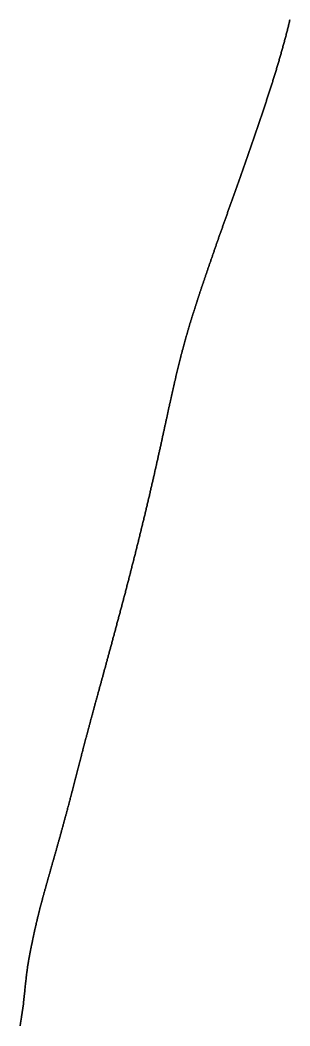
# Model space of a CAD drawing. Header units: inches. Extents: x 130170 to 284068, y 377793 to 804530.
# Drawn here: x 259716.6 to 259751.1, y 739693 to 739821.6 of the extents above; entities that cross this region are included whole.
import ezdxf

# ---------------------------------------------------------------- set-up
doc = ezdxf.new("R2010")
doc.units = ezdxf.units.IN
doc.header["$MEASUREMENT"] = 0
doc.layers.add('muni_il', color=7, linetype='Continuous')

msp = doc.modelspace()

# ---------------------------------------------------------------- linework, layer by layer
at = {"layer": 'muni_il'}
for points in [[(259716.6, 739693), (259716.61, 739693.07), (259716.63, 739693.14), (259716.64, 739693.22), (259716.65, 739693.29), (259716.66, 739693.37), (259716.67, 739693.44), (259716.68, 739693.52), (259716.7, 739693.6), (259716.71, 739693.69), (259716.72, 739693.77), (259716.74, 739693.86), (259716.75, 739693.96), (259716.77, 739694.05), (259716.78, 739694.15), (259717.02, 739695.82), (259717.05, 739696.11), (259717.07, 739696.25), (259717.08, 739696.39), (259717.1, 739696.52), (259717.11, 739696.65), (259717.13, 739696.77), (259717.14, 739696.89), (259717.15, 739697.01), (259717.16, 739697.12), (259717.17, 739697.23), (259717.19, 739697.34), (259717.2, 739697.44), (259717.21, 739697.54), (259717.22, 739697.64), (259717.23, 739697.73), (259717.24, 739697.82), (259717.25, 739697.91), (259717.26, 739698), (259717.27, 739698.08), (259717.27, 739698.16), (259717.28, 739698.24), (259717.29, 739698.32), (259717.3, 739698.4), (259717.31, 739698.47), (259717.31, 739698.54), (259717.32, 739698.61), (259717.33, 739698.68), (259717.34, 739698.74), (259717.34, 739698.81), (259717.35, 739698.87), (259717.36, 739698.93), (259717.36, 739698.99), (259717.37, 739699.05), (259717.38, 739699.11), (259717.38, 739699.17), (259717.39, 739699.22), (259717.4, 739699.28), (259717.4, 739699.33), (259717.41, 739699.38), (259717.41, 739699.44), (259717.42, 739699.49), (259717.43, 739699.54), (259717.43, 739699.59), (259717.44, 739699.63), (259717.44, 739699.68), (259717.45, 739699.73), (259717.46, 739699.78), (259717.46, 739699.82), (259717.47, 739699.87), (259717.47, 739699.92), (259717.48, 739699.96), (259717.49, 739700.01), (259717.49, 739700.05), (259717.5, 739700.1), (259717.5, 739700.14), (259717.51, 739700.19), (259717.52, 739700.23), (259717.52, 739700.27), (259717.53, 739700.32), (259717.53, 739700.36), (259717.54, 739700.41), (259717.55, 739700.45), (259717.55, 739700.5), (259717.56, 739700.54), (259717.57, 739700.58), (259717.57, 739700.63), (259717.58, 739700.67), (259717.59, 739700.72), (259717.6, 739700.76), (259717.6, 739700.81), (259717.61, 739700.86), (259717.62, 739700.9), (259717.63, 739700.95), (259717.63, 739700.99), (259717.64, 739701.04), (259717.65, 739701.09), (259717.66, 739701.14), (259717.67, 739701.18), (259717.67, 739701.23), (259717.68, 739701.28), (259717.69, 739701.33), (259717.7, 739701.38), (259717.71, 739701.43), (259717.72, 739701.48), (259717.73, 739701.53), (259717.74, 739701.58), (259717.74, 739701.63), (259717.75, 739701.68), (259717.76, 739701.73), (259717.77, 739701.79), (259717.78, 739701.84), (259717.79, 739701.89), (259717.8, 739701.95), (259717.81, 739702), (259717.82, 739702.05), (259717.83, 739702.11), (259717.84, 739702.16), (259717.85, 739702.22), (259717.86, 739702.28), (259717.88, 739702.33), (259717.89, 739702.39), (259717.9, 739702.45), (259717.91, 739702.5), (259717.92, 739702.56), (259717.93, 739702.62), (259717.94, 739702.68), (259717.95, 739702.74), (259717.97, 739702.8), (259717.98, 739702.86), (259717.99, 739702.92), (259718, 739702.98), (259718.01, 739703.04), (259718.03, 739703.1), (259718.04, 739703.16), (259718.05, 739703.22), (259718.06, 739703.28), (259718.08, 739703.35), (259718.09, 739703.41), (259718.1, 739703.47), (259718.11, 739703.53), (259718.13, 739703.6), (259718.14, 739703.66), (259718.15, 739703.73), (259718.17, 739703.79), (259718.18, 739703.85), (259718.19, 739703.92), (259718.21, 739703.98), (259718.22, 739704.05), (259718.23, 739704.11), (259718.25, 739704.18), (259718.26, 739704.24), (259718.28, 739704.31), (259718.29, 739704.38), (259718.3, 739704.44), (259718.32, 739704.51), (259718.33, 739704.58), (259718.35, 739704.64), (259718.36, 739704.71), (259718.38, 739704.78), (259718.39, 739704.84), (259718.4, 739704.91), (259718.42, 739704.98), (259718.43, 739705.04), (259718.45, 739705.11), (259718.46, 739705.18), (259718.48, 739705.25), (259718.49, 739705.32), (259718.51, 739705.38), (259718.53, 739705.45), (259718.54, 739705.52), (259718.56, 739705.59), (259718.57, 739705.66), (259718.59, 739705.73), (259718.6, 739705.8), (259718.62, 739705.86), (259718.64, 739705.93), (259718.65, 739706), (259718.67, 739706.07), (259718.68, 739706.14), (259718.7, 739706.21), (259718.72, 739706.28), (259718.73, 739706.35), (259718.75, 739706.42), (259718.77, 739706.49), (259718.78, 739706.56), (259718.8, 739706.63), (259718.82, 739706.7), (259718.83, 739706.77), (259718.85, 739706.84), (259718.87, 739706.91), (259718.88, 739706.98), (259718.9, 739707.05), (259718.92, 739707.12), (259718.94, 739707.19), (259718.95, 739707.26), (259718.97, 739707.34), (259718.99, 739707.41), (259719.01, 739707.48), (259719.03, 739707.55), (259719.04, 739707.62), (259719.06, 739707.69), (259719.08, 739707.77), (259719.1, 739707.84), (259719.12, 739707.91), (259719.14, 739707.98), (259719.15, 739708.06), (259719.17, 739708.13), (259719.19, 739708.2), (259719.21, 739708.28), (259719.23, 739708.35), (259719.25, 739708.42), (259719.27, 739708.5), (259719.29, 739708.57), (259719.31, 739708.64), (259719.33, 739708.72), (259719.35, 739708.79), (259719.37, 739708.87), (259719.39, 739708.94), (259719.41, 739709.02), (259719.43, 739709.1), (259719.45, 739709.17), (259719.47, 739709.25), (259719.49, 739709.32), (259719.51, 739709.4), (259719.53, 739709.48), (259719.55, 739709.55), (259719.57, 739709.63), (259719.6, 739709.71), (259719.62, 739709.79), (259719.64, 739709.87), (259719.66, 739709.94), (259719.68, 739710.02), (259719.7, 739710.1), (259719.73, 739710.18), (259719.75, 739710.26), (259719.77, 739710.34), (259719.79, 739710.42), (259719.81, 739710.5), (259719.84, 739710.58), (259719.86, 739710.66), (259719.88, 739710.75), (259719.91, 739710.83), (259719.93, 739710.91), (259719.95, 739710.99), (259719.97, 739711.08), (259720, 739711.16), (259720.02, 739711.24), (259720.05, 739711.33), (259720.07, 739711.41), (259720.09, 739711.49), (259720.12, 739711.58), (259720.14, 739711.66), (259720.17, 739711.75), (259720.19, 739711.83), (259720.21, 739711.92), (259720.24, 739712.01), (259720.26, 739712.09), (259720.29, 739712.18), (259720.31, 739712.27), (259720.34, 739712.35), (259720.36, 739712.44), (259720.39, 739712.53), (259720.41, 739712.62), (259720.44, 739712.7), (259720.46, 739712.79), (259720.49, 739712.88), (259720.51, 739712.97), (259720.54, 739713.06), (259720.56, 739713.15), (259720.59, 739713.24), (259720.62, 739713.33), (259720.64, 739713.42), (259720.67, 739713.51), (259720.69, 739713.6), (259720.72, 739713.7), (259720.75, 739713.79), (259720.77, 739713.88), (259720.8, 739713.97), (259720.82, 739714.06), (259720.85, 739714.16), (259720.88, 739714.25), (259720.9, 739714.34), (259720.93, 739714.44), (259720.96, 739714.53), (259720.98, 739714.62), (259721.01, 739714.72), (259721.04, 739714.81), (259721.06, 739714.9), (259721.09, 739715), (259721.12, 739715.09), (259721.14, 739715.19), (259721.17, 739715.28), (259721.2, 739715.38), (259721.22, 739715.47), (259721.25, 739715.57), (259721.28, 739715.66), (259721.31, 739715.76), (259721.33, 739715.85), (259721.36, 739715.95), (259721.39, 739716.05), (259721.41, 739716.14), (259721.44, 739716.24), (259721.47, 739716.33), (259721.49, 739716.43), (259721.52, 739716.53), (259721.55, 739716.62), (259721.58, 739716.72), (259721.6, 739716.82), (259721.63, 739716.91), (259721.66, 739717.01), (259721.68, 739717.11), (259721.71, 739717.2), (259721.74, 739717.3), (259721.76, 739717.39), (259721.79, 739717.49), (259721.82, 739717.59), (259721.84, 739717.68), (259721.87, 739717.78), (259721.9, 739717.88), (259721.92, 739717.97), (259721.95, 739718.07), (259721.98, 739718.17), (259722, 739718.26), (259722.03, 739718.36), (259722.06, 739718.46), (259722.08, 739718.55), (259722.11, 739718.65), (259722.13, 739718.74), (259722.16, 739718.84), (259722.19, 739718.93), (259722.21, 739719.03), (259722.24, 739719.13), (259722.26, 739719.22), (259722.29, 739719.32), (259722.32, 739719.41), (259722.34, 739719.51), (259722.37, 739719.6), (259722.39, 739719.7), (259722.42, 739719.79), (259722.44, 739719.89), (259722.47, 739719.98), (259722.49, 739720.07), (259722.52, 739720.17), (259722.55, 739720.26), (259722.57, 739720.36), (259722.6, 739720.45), (259722.62, 739720.54), (259722.65, 739720.64), (259722.67, 739720.73), (259722.69, 739720.82), (259722.72, 739720.91), (259722.74, 739721.01), (259722.77, 739721.1), (259722.79, 739721.19), (259722.82, 739721.28), (259722.84, 739721.37), (259722.87, 739721.46), (259722.89, 739721.56), (259722.91, 739721.65), (259722.94, 739721.74), (259722.96, 739721.83), (259722.99, 739721.92), (259723.01, 739722.01), (259723.03, 739722.1), (259723.06, 739722.19), (259723.08, 739722.28), (259723.1, 739722.37), (259723.13, 739722.46), (259723.15, 739722.54), (259723.17, 739722.63), (259723.2, 739722.72), (259723.22, 739722.81), (259723.24, 739722.9), (259723.26, 739722.99), (259723.29, 739723.07), (259723.31, 739723.16), (259723.33, 739723.25), (259723.36, 739723.33), (259723.38, 739723.42), (259723.4, 739723.51), (259723.42, 739723.59), (259723.45, 739723.68), (259723.47, 739723.76), (259723.49, 739723.85), (259723.51, 739723.94), (259723.53, 739724.02), (259723.56, 739724.11), (259723.58, 739724.19), (259723.6, 739724.27), (259723.62, 739724.36), (259723.64, 739724.44), (259723.66, 739724.53), (259723.69, 739724.61), (259723.71, 739724.69), (259723.73, 739724.78), (259723.75, 739724.86), (259723.77, 739724.94), (259723.79, 739725.03), (259723.81, 739725.11), (259723.84, 739725.19), (259723.86, 739725.27), (259723.88, 739725.36), (259723.9, 739725.44), (259723.92, 739725.52), (259723.94, 739725.6), (259723.96, 739725.68), (259723.98, 739725.77), (259724, 739725.85), (259724.03, 739725.93), (259724.05, 739726.01), (259724.07, 739726.09), (259724.09, 739726.17), (259724.11, 739726.25), (259724.13, 739726.33), (259724.15, 739726.41), (259724.17, 739726.49), (259724.19, 739726.58), (259724.21, 739726.66), (259724.23, 739726.74), (259724.25, 739726.82), (259724.28, 739726.9), (259724.3, 739726.98), (259724.32, 739727.06), (259724.34, 739727.14), (259724.36, 739727.22), (259724.38, 739727.3), (259724.4, 739727.38), (259724.42, 739727.46), (259724.44, 739727.54), (259724.46, 739727.62), (259724.48, 739727.7), (259724.5, 739727.78), (259724.52, 739727.86), (259724.55, 739727.94), (259724.57, 739728.02), (259724.59, 739728.1), (259724.61, 739728.18), (259724.63, 739728.26), (259724.65, 739728.34), (259724.67, 739728.42), (259724.69, 739728.5), (259724.71, 739728.58), (259724.73, 739728.66), (259724.76, 739728.74), (259724.78, 739728.82), (259724.8, 739728.9), (259724.82, 739728.98), (259724.84, 739729.06), (259724.86, 739729.15), (259724.88, 739729.23), (259724.9, 739729.31), (259724.93, 739729.39), (259724.95, 739729.47), (259724.97, 739729.55), (259724.99, 739729.64), (259725.01, 739729.72), (259725.03, 739729.8), (259725.06, 739729.88), (259725.08, 739729.96), (259725.1, 739730.05), (259725.12, 739730.13), (259725.14, 739730.21), (259725.17, 739730.3), (259725.19, 739730.38), (259725.21, 739730.46), (259725.23, 739730.55), (259725.26, 739730.63), (259725.28, 739730.72), (259725.3, 739730.8), (259725.32, 739730.89), (259725.35, 739730.97), (259725.37, 739731.06), (259725.39, 739731.14), (259725.42, 739731.23), (259725.44, 739731.32), (259725.46, 739731.4), (259725.48, 739731.49), (259725.51, 739731.58), (259725.53, 739731.66), (259725.56, 739731.75), (259725.58, 739731.84), (259725.6, 739731.93), (259725.63, 739732.02), (259725.65, 739732.11), (259725.67, 739732.19), (259725.7, 739732.28), (259725.72, 739732.37), (259725.75, 739732.46), (259725.77, 739732.55), (259725.8, 739732.65), (259725.82, 739732.74), (259725.85, 739732.83), (259725.87, 739732.92), (259725.9, 739733.01), (259725.92, 739733.1), (259725.95, 739733.2), (259725.97, 739733.29), (259726, 739733.38), (259726.02, 739733.48), (259726.05, 739733.57), (259726.07, 739733.67), (259726.1, 739733.76), (259726.13, 739733.86), (259726.15, 739733.95), (259726.18, 739734.05), (259726.2, 739734.15), (259726.23, 739734.24), (259726.26, 739734.34), (259726.28, 739734.44), (259726.31, 739734.54), (259726.34, 739734.63), (259726.36, 739734.73), (259726.39, 739734.83), (259726.42, 739734.93), (259726.45, 739735.03), (259726.47, 739735.13), (259726.5, 739735.23), (259726.53, 739735.33), (259726.56, 739735.44), (259726.59, 739735.54), (259726.61, 739735.64), (259726.64, 739735.74), (259726.67, 739735.85), (259726.7, 739735.95), (259726.73, 739736.05), (259726.75, 739736.16), (259726.78, 739736.26), (259726.81, 739736.37), (259726.84, 739736.47), (259726.87, 739736.58), (259726.9, 739736.69), (259726.93, 739736.79), (259726.96, 739736.9), (259726.99, 739737.01), (259727.02, 739737.12), (259727.05, 739737.23), (259727.08, 739737.33), (259727.11, 739737.44), (259727.14, 739737.55), (259727.17, 739737.66), (259727.2, 739737.77), (259727.23, 739737.88), (259727.26, 739738), (259727.29, 739738.11), (259727.32, 739738.22), (259727.35, 739738.33), (259727.38, 739738.45), (259727.41, 739738.56), (259727.44, 739738.67), (259727.47, 739738.79), (259727.51, 739738.9), (259727.54, 739739.02), (259727.57, 739739.13), (259727.6, 739739.25), (259727.63, 739739.36), (259727.66, 739739.48), (259727.7, 739739.6), (259727.73, 739739.71), (259727.76, 739739.83), (259727.79, 739739.95), (259727.82, 739740.07), (259727.86, 739740.18), (259727.89, 739740.3), (259727.92, 739740.42), (259727.95, 739740.54), (259727.99, 739740.66), (259728.02, 739740.78), (259728.05, 739740.9), (259728.09, 739741.02), (259728.12, 739741.15), (259728.15, 739741.27), (259728.18, 739741.39), (259728.22, 739741.51), (259728.25, 739741.64), (259728.28, 739741.76), (259728.32, 739741.88), (259728.35, 739742.01), (259728.39, 739742.13), (259728.42, 739742.26), (259728.45, 739742.38), (259728.49, 739742.51), (259728.52, 739742.63), (259728.56, 739742.76), (259728.59, 739742.88), (259728.62, 739743.01), (259728.66, 739743.14), (259728.69, 739743.26), (259728.73, 739743.39), (259728.76, 739743.52), (259728.8, 739743.65), (259728.83, 739743.77), (259728.86, 739743.9), (259728.9, 739744.03), (259728.93, 739744.16), (259728.97, 739744.29), (259729, 739744.42), (259729.04, 739744.55), (259729.07, 739744.68), (259729.11, 739744.81), (259729.14, 739744.94), (259729.18, 739745.07), (259729.21, 739745.2), (259729.25, 739745.34), (259729.28, 739745.47), (259729.32, 739745.6), (259729.35, 739745.73), (259729.39, 739745.86), (259729.42, 739746), (259729.46, 739746.13), (259729.5, 739746.26), (259729.53, 739746.4), (259729.57, 739746.53), (259729.6, 739746.66), (259729.64, 739746.8), (259729.67, 739746.93), (259729.71, 739747.07), (259729.74, 739747.2), (259729.78, 739747.34), (259729.82, 739747.47), (259729.85, 739747.61), (259729.89, 739747.74), (259729.92, 739747.88), (259729.96, 739748.01), (259729.99, 739748.15), (259730.03, 739748.29), (259730.07, 739748.42), (259730.1, 739748.56), (259730.14, 739748.7), (259730.17, 739748.83), (259730.21, 739748.97), (259730.25, 739749.11), (259730.28, 739749.25), (259730.32, 739749.38), (259730.35, 739749.52), (259730.39, 739749.66), (259730.42, 739749.8), (259730.46, 739749.93), (259730.5, 739750.07), (259730.53, 739750.21), (259730.57, 739750.35), (259730.6, 739750.49), (259730.64, 739750.63), (259730.67, 739750.77), (259730.71, 739750.9), (259730.75, 739751.04), (259730.78, 739751.18), (259730.82, 739751.32), (259730.85, 739751.46), (259730.89, 739751.6), (259730.92, 739751.74), (259730.96, 739751.88), (259731, 739752.02), (259731.03, 739752.16), (259731.07, 739752.3), (259731.1, 739752.44), (259731.14, 739752.58), (259731.17, 739752.72), (259731.21, 739752.86), (259731.24, 739753), (259731.28, 739753.14), (259731.32, 739753.28), (259731.35, 739753.42), (259731.39, 739753.56), (259731.42, 739753.7), (259731.46, 739753.84), (259731.49, 739753.98), (259731.53, 739754.12), (259731.56, 739754.26), (259731.6, 739754.4), (259731.63, 739754.54), (259731.67, 739754.68), (259731.7, 739754.82), (259731.74, 739754.96), (259731.77, 739755.1), (259731.81, 739755.24), (259731.84, 739755.38), (259731.87, 739755.52), (259731.91, 739755.66), (259731.94, 739755.8), (259731.98, 739755.94), (259732.01, 739756.08), (259732.05, 739756.22), (259732.08, 739756.36), (259732.11, 739756.5), (259732.15, 739756.64), (259732.18, 739756.78), (259732.22, 739756.91), (259732.25, 739757.05), (259732.28, 739757.19), (259732.32, 739757.33), (259732.35, 739757.47), (259732.39, 739757.61), (259732.42, 739757.75), (259732.45, 739757.89), (259732.49, 739758.03), (259732.52, 739758.16), (259732.55, 739758.3), (259732.59, 739758.44), (259732.62, 739758.58), (259732.65, 739758.72), (259732.68, 739758.85), (259732.72, 739758.99), (259732.75, 739759.13), (259732.78, 739759.27), (259732.82, 739759.4), (259732.85, 739759.54), (259732.88, 739759.68), (259732.91, 739759.81), (259732.94, 739759.95), (259732.98, 739760.09), (259733.01, 739760.22), (259733.04, 739760.36), (259733.07, 739760.49), (259733.1, 739760.63), (259733.14, 739760.76), (259733.17, 739760.9), (259733.2, 739761.03), (259733.23, 739761.17), (259733.26, 739761.3), (259733.29, 739761.44), (259733.32, 739761.57), (259733.35, 739761.7), (259733.38, 739761.84), (259733.42, 739761.97), (259733.45, 739762.1), (259733.48, 739762.23), (259733.51, 739762.37), (259733.54, 739762.5), (259733.57, 739762.63), (259733.6, 739762.76), (259733.63, 739762.89), (259733.66, 739763.02), (259733.69, 739763.16), (259733.72, 739763.29), (259733.75, 739763.42), (259733.78, 739763.55), (259733.81, 739763.68), (259733.84, 739763.8), (259733.86, 739763.93), (259733.89, 739764.06), (259733.92, 739764.19), (259733.95, 739764.32), (259733.98, 739764.45), (259734.01, 739764.57), (259734.04, 739764.7), (259734.07, 739764.83), (259734.09, 739764.95), (259734.12, 739765.08), (259734.15, 739765.21), (259734.18, 739765.33), (259734.21, 739765.46), (259734.23, 739765.58), (259734.26, 739765.7), (259734.29, 739765.83), (259734.32, 739765.95), (259734.34, 739766.08), (259734.37, 739766.2), (259734.4, 739766.32), (259734.43, 739766.44), (259734.45, 739766.57), (259734.48, 739766.69), (259734.51, 739766.81), (259734.53, 739766.93), (259734.56, 739767.05), (259734.59, 739767.17), (259734.61, 739767.29), (259734.64, 739767.41), (259734.67, 739767.53), (259734.69, 739767.65), (259734.72, 739767.76), (259734.74, 739767.88), (259734.77, 739768), (259734.79, 739768.12), (259734.82, 739768.23), (259734.84, 739768.35), (259734.87, 739768.46), (259734.9, 739768.58), (259734.92, 739768.69), (259734.95, 739768.81), (259734.97, 739768.92), (259735, 739769.04), (259735.02, 739769.15), (259735.04, 739769.26), (259735.07, 739769.38), (259735.09, 739769.49), (259735.12, 739769.6), (259735.14, 739769.71), (259735.17, 739769.82), (259735.19, 739769.93), (259735.21, 739770.04), (259735.24, 739770.15), (259735.26, 739770.26), (259735.29, 739770.37), (259735.31, 739770.48), (259735.33, 739770.59), (259735.36, 739770.7), (259735.38, 739770.8), (259735.4, 739770.91), (259735.43, 739771.02), (259735.45, 739771.12), (259735.47, 739771.23), (259735.5, 739771.33), (259735.52, 739771.44), (259735.54, 739771.54), (259735.56, 739771.65), (259735.59, 739771.75), (259735.61, 739771.86), (259735.63, 739771.96), (259735.65, 739772.06), (259735.68, 739772.16), (259735.7, 739772.27), (259735.72, 739772.37), (259735.74, 739772.47), (259735.77, 739772.57), (259735.79, 739772.67), (259735.81, 739772.77), (259735.83, 739772.87), (259735.85, 739772.97), (259735.87, 739773.07), (259735.9, 739773.16), (259735.92, 739773.26), (259735.94, 739773.36), (259735.96, 739773.46), (259735.98, 739773.55), (259736, 739773.65), (259736.03, 739773.75), (259736.05, 739773.84), (259736.07, 739773.94), (259736.09, 739774.03), (259736.11, 739774.13), (259736.13, 739774.22), (259736.15, 739774.32), (259736.17, 739774.41), (259736.2, 739774.5), (259736.22, 739774.6), (259736.24, 739774.69), (259736.26, 739774.78), (259736.28, 739774.88), (259736.3, 739774.97), (259736.32, 739775.06), (259736.34, 739775.15), (259736.36, 739775.24), (259736.38, 739775.33), (259736.41, 739775.42), (259736.43, 739775.51), (259736.45, 739775.6), (259736.47, 739775.69), (259736.49, 739775.78), (259736.51, 739775.87), (259736.53, 739775.96), (259736.55, 739776.04), (259736.57, 739776.13), (259736.59, 739776.22), (259736.61, 739776.31), (259736.63, 739776.4), (259736.65, 739776.48), (259736.67, 739776.57), (259736.69, 739776.65), (259736.72, 739776.74), (259736.74, 739776.83), (259736.76, 739776.91), (259736.78, 739777), (259736.8, 739777.08), (259736.82, 739777.17), (259736.84, 739777.25), (259736.86, 739777.34), (259736.88, 739777.42), (259736.9, 739777.51), (259736.92, 739777.59), (259736.94, 739777.67), (259736.96, 739777.76), (259736.98, 739777.84), (259737, 739777.92), (259737.03, 739778.01), (259737.05, 739778.09), (259737.07, 739778.17), (259737.09, 739778.25), (259737.11, 739778.34), (259737.13, 739778.42), (259737.15, 739778.5), (259737.17, 739778.58), (259737.19, 739778.67), (259737.21, 739778.75), (259737.23, 739778.83), (259737.26, 739778.91), (259737.28, 739778.99), (259737.3, 739779.07), (259737.32, 739779.15), (259737.34, 739779.23), (259737.36, 739779.31), (259737.38, 739779.4), (259737.41, 739779.48), (259737.43, 739779.56), (259737.45, 739779.64), (259737.47, 739779.72), (259737.49, 739779.8), (259737.51, 739779.88), (259737.54, 739779.96), (259737.56, 739780.04), (259737.58, 739780.12), (259737.6, 739780.2), (259737.62, 739780.28), (259737.64, 739780.36), (259737.67, 739780.44), (259737.69, 739780.52), (259737.71, 739780.6), (259737.73, 739780.68), (259737.76, 739780.76), (259737.78, 739780.84), (259737.8, 739780.92), (259737.82, 739781), (259737.85, 739781.08), (259737.87, 739781.16), (259737.89, 739781.24), (259737.92, 739781.32), (259737.94, 739781.4), (259737.96, 739781.48), (259737.98, 739781.56), (259738.01, 739781.64), (259738.03, 739781.72), (259738.05, 739781.8), (259738.08, 739781.88), (259738.1, 739781.96), (259738.13, 739782.04), (259738.15, 739782.12), (259738.17, 739782.2), (259738.2, 739782.28), (259738.22, 739782.36), (259738.25, 739782.44), (259738.27, 739782.52), (259738.29, 739782.6), (259738.32, 739782.69), (259738.34, 739782.77), (259738.37, 739782.85), (259738.39, 739782.93), (259738.42, 739783.01), (259738.44, 739783.09), (259738.47, 739783.17), (259738.49, 739783.26), (259738.52, 739783.34), (259738.54, 739783.42), (259738.57, 739783.5), (259738.59, 739783.59), (259738.62, 739783.67), (259738.65, 739783.75), (259738.67, 739783.83), (259738.7, 739783.92), (259738.72, 739784), (259738.75, 739784.08), (259738.78, 739784.17), (259738.8, 739784.25), (259738.83, 739784.33), (259738.86, 739784.42), (259738.88, 739784.5), (259738.91, 739784.59), (259738.94, 739784.67), (259738.96, 739784.76), (259738.99, 739784.84), (259739.02, 739784.93), (259739.05, 739785.01), (259739.07, 739785.1), (259739.1, 739785.18), (259739.13, 739785.27), (259739.16, 739785.36), (259739.19, 739785.44), (259739.21, 739785.53), (259739.24, 739785.62), (259739.27, 739785.7), (259739.3, 739785.79), (259739.33, 739785.88), (259739.36, 739785.97), (259739.39, 739786.05), (259739.41, 739786.14), (259739.44, 739786.23), (259739.47, 739786.32), (259739.5, 739786.41), (259739.53, 739786.5), (259739.56, 739786.59), (259739.59, 739786.68), (259739.62, 739786.77), (259739.65, 739786.86), (259739.68, 739786.95), (259739.71, 739787.04), (259739.74, 739787.13), (259739.77, 739787.22), (259739.8, 739787.31), (259739.83, 739787.4), (259739.86, 739787.5), (259739.9, 739787.59), (259739.93, 739787.68), (259739.96, 739787.77), (259739.99, 739787.87), (259740.02, 739787.96), (259740.05, 739788.05), (259740.08, 739788.15), (259740.12, 739788.24), (259740.15, 739788.34), (259740.18, 739788.43), (259740.21, 739788.53), (259740.25, 739788.62), (259740.28, 739788.72), (259740.31, 739788.81), (259740.34, 739788.91), (259740.38, 739789), (259740.41, 739789.1), (259740.44, 739789.2), (259740.48, 739789.3), (259740.51, 739789.39), (259740.54, 739789.49), (259740.58, 739789.59), (259740.61, 739789.69), (259740.64, 739789.79), (259740.68, 739789.88), (259740.71, 739789.98), (259740.75, 739790.08), (259740.78, 739790.18), (259740.81, 739790.28), (259740.85, 739790.38), (259740.88, 739790.48), (259740.92, 739790.58), (259740.95, 739790.68), (259740.99, 739790.79), (259741.02, 739790.89), (259741.06, 739790.99), (259741.09, 739791.09), (259741.13, 739791.19), (259741.17, 739791.3), (259741.2, 739791.4), (259741.24, 739791.5), (259741.27, 739791.61), (259741.31, 739791.71), (259741.35, 739791.81), (259741.38, 739791.92), (259741.42, 739792.02), (259741.45, 739792.13), (259741.49, 739792.23), (259741.53, 739792.34), (259741.56, 739792.44), (259741.6, 739792.55), (259741.64, 739792.65), (259741.68, 739792.76), (259741.71, 739792.87), (259741.75, 739792.97), (259741.79, 739793.08), (259741.83, 739793.19), (259741.86, 739793.3), (259741.9, 739793.4), (259741.94, 739793.51), (259741.98, 739793.62), (259742.01, 739793.73), (259742.05, 739793.84), (259742.09, 739793.95), (259742.13, 739794.06), (259742.17, 739794.17), (259742.21, 739794.28), (259742.25, 739794.39), (259742.28, 739794.5), (259742.32, 739794.61), (259742.36, 739794.72), (259742.4, 739794.83), (259742.44, 739794.94), (259742.48, 739795.05), (259742.52, 739795.16), (259742.56, 739795.27), (259742.6, 739795.39), (259742.64, 739795.5), (259742.68, 739795.61), (259742.72, 739795.72), (259742.76, 739795.84), (259742.8, 739795.95), (259742.84, 739796.06), (259742.88, 739796.18), (259742.92, 739796.29), (259742.96, 739796.4), (259743, 739796.52), (259743.04, 739796.63), (259743.08, 739796.75), (259743.12, 739796.86), (259743.16, 739796.98), (259743.2, 739797.09), (259743.24, 739797.21), (259743.28, 739797.32), (259743.32, 739797.44), (259743.36, 739797.55), (259743.4, 739797.67), (259743.45, 739797.78), (259743.49, 739797.9), (259743.53, 739798.02), (259743.57, 739798.13), (259743.61, 739798.25), (259743.65, 739798.37), (259743.69, 739798.48), (259743.73, 739798.6), (259743.78, 739798.72), (259743.82, 739798.84), (259743.86, 739798.96), (259743.9, 739799.07), (259743.94, 739799.19), (259743.98, 739799.31), (259744.03, 739799.43), (259744.07, 739799.55), (259744.11, 739799.66), (259744.15, 739799.78), (259744.19, 739799.9), (259744.24, 739800.02), (259744.28, 739800.14), (259744.32, 739800.26), (259744.36, 739800.38), (259744.41, 739800.5), (259744.45, 739800.62), (259744.49, 739800.74), (259744.53, 739800.86), (259744.58, 739800.98), (259744.62, 739801.1), (259744.66, 739801.22), (259744.7, 739801.34), (259744.75, 739801.46), (259744.79, 739801.58), (259744.83, 739801.7), (259744.87, 739801.82), (259744.92, 739801.94), (259744.96, 739802.07), (259745, 739802.19), (259745.05, 739802.31), (259745.09, 739802.43), (259745.13, 739802.55), (259745.17, 739802.67), (259745.22, 739802.8), (259745.26, 739802.92), (259745.3, 739803.04), (259745.35, 739803.16), (259745.39, 739803.28), (259745.43, 739803.41), (259745.47, 739803.53), (259745.52, 739803.65), (259745.56, 739803.77), (259745.6, 739803.89), (259745.65, 739804.02), (259745.69, 739804.14), (259745.73, 739804.26), (259745.78, 739804.39), (259745.82, 739804.51), (259745.86, 739804.63), (259745.91, 739804.75), (259745.95, 739804.88), (259745.99, 739805), (259746.03, 739805.12), (259746.08, 739805.25), (259746.12, 739805.37), (259746.16, 739805.49), (259746.21, 739805.62), (259746.25, 739805.74), (259746.29, 739805.86), (259746.33, 739805.99), (259746.38, 739806.11), (259746.42, 739806.24), (259746.46, 739806.36), (259746.51, 739806.48), (259746.55, 739806.61), (259746.59, 739806.73), (259746.64, 739806.86), (259746.68, 739806.98), (259746.72, 739807.1), (259746.76, 739807.23), (259746.81, 739807.35), (259746.85, 739807.48), (259746.89, 739807.6), (259746.93, 739807.73), (259746.98, 739807.85), (259747.02, 739807.97), (259747.06, 739808.1), (259747.1, 739808.22), (259747.15, 739808.35), (259747.19, 739808.47), (259747.23, 739808.6), (259747.27, 739808.72), (259747.32, 739808.85), (259747.36, 739808.97), (259747.4, 739809.1), (259747.44, 739809.22), (259747.48, 739809.35), (259747.53, 739809.47), (259747.57, 739809.6), (259747.61, 739809.72), (259747.65, 739809.85), (259747.69, 739809.97), (259747.74, 739810.1), (259747.78, 739810.22), (259747.82, 739810.35), (259747.86, 739810.47), (259747.9, 739810.6), (259747.94, 739810.72), (259747.99, 739810.85), (259748.03, 739810.97), (259748.07, 739811.1), (259748.11, 739811.22), (259748.15, 739811.35), (259748.19, 739811.47), (259748.23, 739811.6), (259748.27, 739811.72), (259748.31, 739811.85), (259748.36, 739811.98), (259748.4, 739812.1), (259748.44, 739812.23), (259748.48, 739812.35), (259748.52, 739812.48), (259748.56, 739812.6), (259748.6, 739812.73), (259748.64, 739812.86), (259748.68, 739812.98), (259748.72, 739813.11), (259748.76, 739813.23), (259748.8, 739813.36), (259748.84, 739813.49), (259748.88, 739813.61), (259748.92, 739813.74), (259748.96, 739813.86), (259749, 739813.99), (259749.04, 739814.12), (259749.08, 739814.24), (259749.11, 739814.37), (259749.15, 739814.5), (259749.19, 739814.62), (259749.23, 739814.75), (259749.27, 739814.88), (259749.31, 739815), (259749.35, 739815.13), (259749.39, 739815.26), (259749.42, 739815.38), (259749.46, 739815.51), (259749.5, 739815.64), (259749.54, 739815.76), (259749.58, 739815.89), (259749.61, 739816.02), (259749.65, 739816.15), (259749.69, 739816.27), (259749.73, 739816.4), (259749.76, 739816.53), (259749.8, 739816.66), (259749.84, 739816.78), (259749.88, 739816.91), (259749.91, 739817.04), (259749.95, 739817.17), (259749.99, 739817.3), (259750.02, 739817.42), (259750.06, 739817.55), (259750.1, 739817.68), (259750.13, 739817.81), (259750.17, 739817.94), (259750.2, 739818.07), (259750.24, 739818.2), (259750.28, 739818.32), (259750.31, 739818.45), (259750.35, 739818.58), (259750.38, 739818.71), (259750.42, 739818.84), (259750.45, 739818.97), (259750.49, 739819.1), (259750.52, 739819.23), (259750.56, 739819.36), (259750.59, 739819.49), (259750.63, 739819.62), (259750.66, 739819.75), (259750.69, 739819.88), (259750.73, 739820.01), (259750.76, 739820.14), (259750.8, 739820.27), (259750.83, 739820.41), (259750.86, 739820.54), (259750.9, 739820.67), (259750.93, 739820.8), (259750.96, 739820.93), (259750.99, 739821.06), (259751.03, 739821.2), (259751.06, 739821.33), (259751.09, 739821.46), (259751.13, 739821.59)], [(259751.13, 739821.59), (259751.09, 739821.46), (259751.06, 739821.33), (259751.03, 739821.2), (259750.99, 739821.06), (259750.96, 739820.93), (259750.93, 739820.8), (259750.9, 739820.67), (259750.86, 739820.54), (259750.83, 739820.41), (259750.8, 739820.27), (259750.76, 739820.14), (259750.73, 739820.01), (259750.69, 739819.88), (259750.66, 739819.75), (259750.63, 739819.62), (259750.59, 739819.49), (259750.56, 739819.36), (259750.52, 739819.23), (259750.49, 739819.1), (259750.45, 739818.97), (259750.42, 739818.84), (259750.38, 739818.71), (259750.35, 739818.58), (259750.31, 739818.45), (259750.28, 739818.32), (259750.24, 739818.2), (259750.2, 739818.07), (259750.17, 739817.94), (259750.13, 739817.81), (259750.1, 739817.68), (259750.06, 739817.55), (259750.02, 739817.42), (259749.99, 739817.3), (259749.95, 739817.17), (259749.91, 739817.04), (259749.88, 739816.91), (259749.84, 739816.78), (259749.8, 739816.66), (259749.76, 739816.53), (259749.73, 739816.4), (259749.69, 739816.27), (259749.65, 739816.15), (259749.61, 739816.02), (259749.58, 739815.89), (259749.54, 739815.76), (259749.5, 739815.64), (259749.46, 739815.51), (259749.42, 739815.38), (259749.39, 739815.26), (259749.35, 739815.13), (259749.31, 739815), (259749.27, 739814.88), (259749.23, 739814.75), (259749.19, 739814.62), (259749.15, 739814.5), (259749.11, 739814.37), (259749.08, 739814.24), (259749.04, 739814.12), (259749, 739813.99), (259748.96, 739813.86), (259748.92, 739813.74), (259748.88, 739813.61), (259748.84, 739813.49), (259748.8, 739813.36), (259748.76, 739813.23), (259748.72, 739813.11), (259748.68, 739812.98), (259748.64, 739812.86), (259748.6, 739812.73), (259748.56, 739812.6), (259748.52, 739812.48), (259748.48, 739812.35), (259748.44, 739812.23), (259748.4, 739812.1), (259748.36, 739811.98), (259748.31, 739811.85), (259748.27, 739811.72), (259748.23, 739811.6), (259748.19, 739811.47), (259748.15, 739811.35), (259748.11, 739811.22), (259748.07, 739811.1), (259748.03, 739810.97), (259747.99, 739810.85), (259747.94, 739810.72), (259747.9, 739810.6), (259747.86, 739810.47), (259747.82, 739810.35), (259747.78, 739810.22), (259747.74, 739810.1), (259747.69, 739809.97), (259747.65, 739809.85), (259747.61, 739809.72), (259747.57, 739809.6), (259747.53, 739809.47), (259747.48, 739809.35), (259747.44, 739809.22), (259747.4, 739809.1), (259747.36, 739808.97), (259747.32, 739808.85), (259747.27, 739808.72), (259747.23, 739808.6), (259747.19, 739808.47), (259747.15, 739808.35), (259747.1, 739808.22), (259747.06, 739808.1), (259747.02, 739807.97), (259746.98, 739807.85), (259746.93, 739807.73), (259746.89, 739807.6), (259746.85, 739807.48), (259746.81, 739807.35), (259746.76, 739807.23), (259746.72, 739807.1), (259746.68, 739806.98), (259746.64, 739806.86), (259746.59, 739806.73), (259746.55, 739806.61), (259746.51, 739806.48), (259746.46, 739806.36), (259746.42, 739806.24), (259746.38, 739806.11), (259746.33, 739805.99), (259746.29, 739805.86), (259746.25, 739805.74), (259746.21, 739805.62), (259746.16, 739805.49), (259746.12, 739805.37), (259746.08, 739805.25), (259746.03, 739805.12), (259745.99, 739805), (259745.95, 739804.88), (259745.91, 739804.75), (259745.86, 739804.63), (259745.82, 739804.51), (259745.78, 739804.39), (259745.73, 739804.26), (259745.69, 739804.14), (259745.65, 739804.02), (259745.6, 739803.89), (259745.56, 739803.77), (259745.52, 739803.65), (259745.47, 739803.53), (259745.43, 739803.41), (259745.39, 739803.28), (259745.35, 739803.16), (259745.3, 739803.04), (259745.26, 739802.92), (259745.22, 739802.8), (259745.17, 739802.67), (259745.13, 739802.55), (259745.09, 739802.43), (259745.05, 739802.31), (259745, 739802.19), (259744.96, 739802.07), (259744.92, 739801.94), (259744.87, 739801.82), (259744.83, 739801.7), (259744.79, 739801.58), (259744.75, 739801.46), (259744.7, 739801.34), (259744.66, 739801.22), (259744.62, 739801.1), (259744.58, 739800.98), (259744.53, 739800.86), (259744.49, 739800.74), (259744.45, 739800.62), (259744.41, 739800.5), (259744.36, 739800.38), (259744.32, 739800.26), (259744.28, 739800.14), (259744.24, 739800.02), (259744.19, 739799.9), (259744.15, 739799.78), (259744.11, 739799.66), (259744.07, 739799.55), (259744.03, 739799.43), (259743.98, 739799.31), (259743.94, 739799.19), (259743.9, 739799.07), (259743.86, 739798.96), (259743.82, 739798.84), (259743.78, 739798.72), (259743.73, 739798.6), (259743.69, 739798.48), (259743.65, 739798.37), (259743.61, 739798.25), (259743.57, 739798.13), (259743.53, 739798.02), (259743.49, 739797.9), (259743.45, 739797.78), (259743.4, 739797.67), (259743.36, 739797.55), (259743.32, 739797.44), (259743.28, 739797.32), (259743.24, 739797.21), (259743.2, 739797.09), (259743.16, 739796.98), (259743.12, 739796.86), (259743.08, 739796.75), (259743.04, 739796.63), (259743, 739796.52), (259742.96, 739796.4), (259742.92, 739796.29), (259742.88, 739796.18), (259742.84, 739796.06), (259742.8, 739795.95), (259742.76, 739795.84), (259742.72, 739795.72), (259742.68, 739795.61), (259742.64, 739795.5), (259742.6, 739795.39), (259742.56, 739795.27), (259742.52, 739795.16), (259742.48, 739795.05), (259742.44, 739794.94), (259742.4, 739794.83), (259742.36, 739794.72), (259742.32, 739794.61), (259742.28, 739794.5), (259742.25, 739794.39), (259742.21, 739794.28), (259742.17, 739794.17), (259742.13, 739794.06), (259742.09, 739793.95), (259742.05, 739793.84), (259742.01, 739793.73), (259741.98, 739793.62), (259741.94, 739793.51), (259741.9, 739793.4), (259741.86, 739793.3), (259741.83, 739793.19), (259741.79, 739793.08), (259741.75, 739792.97), (259741.71, 739792.87), (259741.68, 739792.76), (259741.64, 739792.65), (259741.6, 739792.55), (259741.56, 739792.44), (259741.53, 739792.34), (259741.49, 739792.23), (259741.45, 739792.13), (259741.42, 739792.02), (259741.38, 739791.92), (259741.35, 739791.81), (259741.31, 739791.71), (259741.27, 739791.61), (259741.24, 739791.5), (259741.2, 739791.4), (259741.17, 739791.3), (259741.13, 739791.19), (259741.09, 739791.09), (259741.06, 739790.99), (259741.02, 739790.89), (259740.99, 739790.79), (259740.95, 739790.68), (259740.92, 739790.58), (259740.88, 739790.48), (259740.85, 739790.38), (259740.81, 739790.28), (259740.78, 739790.18), (259740.75, 739790.08), (259740.71, 739789.98), (259740.68, 739789.88), (259740.64, 739789.79), (259740.61, 739789.69), (259740.58, 739789.59), (259740.54, 739789.49), (259740.51, 739789.39), (259740.48, 739789.3), (259740.44, 739789.2), (259740.41, 739789.1), (259740.38, 739789), (259740.34, 739788.91), (259740.31, 739788.81), (259740.28, 739788.72), (259740.25, 739788.62), (259740.21, 739788.53), (259740.18, 739788.43), (259740.15, 739788.34), (259740.12, 739788.24), (259740.08, 739788.15), (259740.05, 739788.05), (259740.02, 739787.96), (259739.99, 739787.87), (259739.96, 739787.77), (259739.93, 739787.68), (259739.9, 739787.59), (259739.86, 739787.5), (259739.83, 739787.4), (259739.8, 739787.31), (259739.77, 739787.22), (259739.74, 739787.13), (259739.71, 739787.04), (259739.68, 739786.95), (259739.65, 739786.86), (259739.62, 739786.77), (259739.59, 739786.68), (259739.56, 739786.59), (259739.53, 739786.5), (259739.5, 739786.41), (259739.47, 739786.32), (259739.44, 739786.23), (259739.41, 739786.14), (259739.39, 739786.05), (259739.36, 739785.97), (259739.33, 739785.88), (259739.3, 739785.79), (259739.27, 739785.7), (259739.24, 739785.62), (259739.21, 739785.53), (259739.19, 739785.44), (259739.16, 739785.36), (259739.13, 739785.27), (259739.1, 739785.18), (259739.07, 739785.1), (259739.05, 739785.01), (259739.02, 739784.93), (259738.99, 739784.84), (259738.96, 739784.76), (259738.94, 739784.67), (259738.91, 739784.59), (259738.88, 739784.5), (259738.86, 739784.42), (259738.83, 739784.33), (259738.8, 739784.25), (259738.78, 739784.17), (259738.75, 739784.08), (259738.72, 739784), (259738.7, 739783.92), (259738.67, 739783.83), (259738.65, 739783.75), (259738.62, 739783.67), (259738.59, 739783.59), (259738.57, 739783.5), (259738.54, 739783.42), (259738.52, 739783.34), (259738.49, 739783.26), (259738.47, 739783.17), (259738.44, 739783.09), (259738.42, 739783.01), (259738.39, 739782.93), (259738.37, 739782.85), (259738.34, 739782.77), (259738.32, 739782.69), (259738.29, 739782.6), (259738.27, 739782.52), (259738.25, 739782.44), (259738.22, 739782.36), (259738.2, 739782.28), (259738.17, 739782.2), (259738.15, 739782.12), (259738.13, 739782.04), (259738.1, 739781.96), (259738.08, 739781.88), (259738.05, 739781.8), (259738.03, 739781.72), (259738.01, 739781.64), (259737.98, 739781.56), (259737.96, 739781.48), (259737.94, 739781.4), (259737.92, 739781.32), (259737.89, 739781.24), (259737.87, 739781.16), (259737.85, 739781.08), (259737.82, 739781), (259737.8, 739780.92), (259737.78, 739780.84), (259737.76, 739780.76), (259737.73, 739780.68), (259737.71, 739780.6), (259737.69, 739780.52), (259737.67, 739780.44), (259737.64, 739780.36), (259737.62, 739780.28), (259737.6, 739780.2), (259737.58, 739780.12), (259737.56, 739780.04), (259737.54, 739779.96), (259737.51, 739779.88), (259737.49, 739779.8), (259737.47, 739779.72), (259737.45, 739779.64), (259737.43, 739779.56), (259737.41, 739779.48), (259737.38, 739779.4), (259737.36, 739779.31), (259737.34, 739779.23), (259737.32, 739779.15), (259737.3, 739779.07), (259737.28, 739778.99), (259737.26, 739778.91), (259737.23, 739778.83), (259737.21, 739778.75), (259737.19, 739778.67), (259737.17, 739778.58), (259737.15, 739778.5), (259737.13, 739778.42), (259737.11, 739778.34), (259737.09, 739778.25), (259737.07, 739778.17), (259737.05, 739778.09), (259737.03, 739778.01), (259737, 739777.92), (259736.98, 739777.84), (259736.96, 739777.76), (259736.94, 739777.67), (259736.92, 739777.59), (259736.9, 739777.51), (259736.88, 739777.42), (259736.86, 739777.34), (259736.84, 739777.25), (259736.82, 739777.17), (259736.8, 739777.08), (259736.78, 739777), (259736.76, 739776.91), (259736.74, 739776.83), (259736.72, 739776.74), (259736.69, 739776.65), (259736.67, 739776.57), (259736.65, 739776.48), (259736.63, 739776.4), (259736.61, 739776.31), (259736.59, 739776.22), (259736.57, 739776.13), (259736.55, 739776.04), (259736.53, 739775.96), (259736.51, 739775.87), (259736.49, 739775.78), (259736.47, 739775.69), (259736.45, 739775.6), (259736.43, 739775.51), (259736.41, 739775.42), (259736.38, 739775.33), (259736.36, 739775.24), (259736.34, 739775.15), (259736.32, 739775.06), (259736.3, 739774.97), (259736.28, 739774.88), (259736.26, 739774.78), (259736.24, 739774.69), (259736.22, 739774.6), (259736.2, 739774.5), (259736.17, 739774.41), (259736.15, 739774.32), (259736.13, 739774.22), (259736.11, 739774.13), (259736.09, 739774.03), (259736.07, 739773.94), (259736.05, 739773.84), (259736.03, 739773.75), (259736, 739773.65), (259735.98, 739773.55), (259735.96, 739773.46), (259735.94, 739773.36), (259735.92, 739773.26), (259735.9, 739773.16), (259735.87, 739773.07), (259735.85, 739772.97), (259735.83, 739772.87), (259735.81, 739772.77), (259735.79, 739772.67), (259735.77, 739772.57), (259735.74, 739772.47), (259735.72, 739772.37), (259735.7, 739772.27), (259735.68, 739772.16), (259735.65, 739772.06), (259735.63, 739771.96), (259735.61, 739771.86), (259735.59, 739771.75), (259735.56, 739771.65), (259735.54, 739771.54), (259735.52, 739771.44), (259735.5, 739771.33), (259735.47, 739771.23), (259735.45, 739771.12), (259735.43, 739771.02), (259735.4, 739770.91), (259735.38, 739770.8), (259735.36, 739770.7), (259735.33, 739770.59), (259735.31, 739770.48), (259735.29, 739770.37), (259735.26, 739770.26), (259735.24, 739770.15), (259735.21, 739770.04), (259735.19, 739769.93), (259735.17, 739769.82), (259735.14, 739769.71), (259735.12, 739769.6), (259735.09, 739769.49), (259735.07, 739769.38), (259735.04, 739769.26), (259735.02, 739769.15), (259735, 739769.04), (259734.97, 739768.92), (259734.95, 739768.81), (259734.92, 739768.69), (259734.9, 739768.58), (259734.87, 739768.46), (259734.84, 739768.35), (259734.82, 739768.23), (259734.79, 739768.12), (259734.77, 739768), (259734.74, 739767.88), (259734.72, 739767.76), (259734.69, 739767.65), (259734.67, 739767.53), (259734.64, 739767.41), (259734.61, 739767.29), (259734.59, 739767.17), (259734.56, 739767.05), (259734.53, 739766.93), (259734.51, 739766.81), (259734.48, 739766.69), (259734.45, 739766.57), (259734.43, 739766.44), (259734.4, 739766.32), (259734.37, 739766.2), (259734.34, 739766.08), (259734.32, 739765.95), (259734.29, 739765.83), (259734.26, 739765.7), (259734.23, 739765.58), (259734.21, 739765.46), (259734.18, 739765.33), (259734.15, 739765.21), (259734.12, 739765.08), (259734.09, 739764.95), (259734.07, 739764.83), (259734.04, 739764.7), (259734.01, 739764.57), (259733.98, 739764.45), (259733.95, 739764.32), (259733.92, 739764.19), (259733.89, 739764.06), (259733.86, 739763.93), (259733.84, 739763.8), (259733.81, 739763.68), (259733.78, 739763.55), (259733.75, 739763.42), (259733.72, 739763.29), (259733.69, 739763.16), (259733.66, 739763.02), (259733.63, 739762.89), (259733.6, 739762.76), (259733.57, 739762.63), (259733.54, 739762.5), (259733.51, 739762.37), (259733.48, 739762.23), (259733.45, 739762.1), (259733.42, 739761.97), (259733.38, 739761.84), (259733.35, 739761.7), (259733.32, 739761.57), (259733.29, 739761.44), (259733.26, 739761.3), (259733.23, 739761.17), (259733.2, 739761.03), (259733.17, 739760.9), (259733.14, 739760.76), (259733.1, 739760.63), (259733.07, 739760.49), (259733.04, 739760.36), (259733.01, 739760.22), (259732.98, 739760.09), (259732.94, 739759.95), (259732.91, 739759.81), (259732.88, 739759.68), (259732.85, 739759.54), (259732.82, 739759.4), (259732.78, 739759.27), (259732.75, 739759.13), (259732.72, 739758.99), (259732.68, 739758.85), (259732.65, 739758.72), (259732.62, 739758.58), (259732.59, 739758.44), (259732.55, 739758.3), (259732.52, 739758.16), (259732.49, 739758.03), (259732.45, 739757.89), (259732.42, 739757.75), (259732.39, 739757.61), (259732.35, 739757.47), (259732.32, 739757.33), (259732.28, 739757.19), (259732.25, 739757.05), (259732.22, 739756.91), (259732.18, 739756.78), (259732.15, 739756.64), (259732.11, 739756.5), (259732.08, 739756.36), (259732.05, 739756.22), (259732.01, 739756.08), (259731.98, 739755.94), (259731.94, 739755.8), (259731.91, 739755.66), (259731.87, 739755.52), (259731.84, 739755.38), (259731.81, 739755.24), (259731.77, 739755.1), (259731.74, 739754.96), (259731.7, 739754.82), (259731.67, 739754.68), (259731.63, 739754.54), (259731.6, 739754.4), (259731.56, 739754.26), (259731.53, 739754.12), (259731.49, 739753.98), (259731.46, 739753.84), (259731.42, 739753.7), (259731.39, 739753.56), (259731.35, 739753.42), (259731.32, 739753.28), (259731.28, 739753.14), (259731.24, 739753), (259731.21, 739752.86), (259731.17, 739752.72), (259731.14, 739752.58), (259731.1, 739752.44), (259731.07, 739752.3), (259731.03, 739752.16), (259731, 739752.02), (259730.96, 739751.88), (259730.92, 739751.74), (259730.89, 739751.6), (259730.85, 739751.46), (259730.82, 739751.32), (259730.78, 739751.18), (259730.75, 739751.04), (259730.71, 739750.9), (259730.67, 739750.77), (259730.64, 739750.63), (259730.6, 739750.49), (259730.57, 739750.35), (259730.53, 739750.21), (259730.5, 739750.07), (259730.46, 739749.93), (259730.42, 739749.8), (259730.39, 739749.66), (259730.35, 739749.52), (259730.32, 739749.38), (259730.28, 739749.25), (259730.25, 739749.11), (259730.21, 739748.97), (259730.17, 739748.83), (259730.14, 739748.7), (259730.1, 739748.56), (259730.07, 739748.42), (259730.03, 739748.29), (259729.99, 739748.15), (259729.96, 739748.01), (259729.92, 739747.88), (259729.89, 739747.74), (259729.85, 739747.61), (259729.82, 739747.47), (259729.78, 739747.34), (259729.74, 739747.2), (259729.71, 739747.07), (259729.67, 739746.93), (259729.64, 739746.8), (259729.6, 739746.66), (259729.57, 739746.53), (259729.53, 739746.4), (259729.5, 739746.26), (259729.46, 739746.13), (259729.42, 739746), (259729.39, 739745.86), (259729.35, 739745.73), (259729.32, 739745.6), (259729.28, 739745.47), (259729.25, 739745.34), (259729.21, 739745.2), (259729.18, 739745.07), (259729.14, 739744.94), (259729.11, 739744.81), (259729.07, 739744.68), (259729.04, 739744.55), (259729, 739744.42), (259728.97, 739744.29), (259728.93, 739744.16), (259728.9, 739744.03), (259728.86, 739743.9), (259728.83, 739743.77), (259728.8, 739743.65), (259728.76, 739743.52), (259728.73, 739743.39), (259728.69, 739743.26), (259728.66, 739743.14), (259728.62, 739743.01), (259728.59, 739742.88), (259728.56, 739742.76), (259728.52, 739742.63), (259728.49, 739742.51), (259728.45, 739742.38), (259728.42, 739742.26), (259728.39, 739742.13), (259728.35, 739742.01), (259728.32, 739741.88), (259728.28, 739741.76), (259728.25, 739741.64), (259728.22, 739741.51), (259728.18, 739741.39), (259728.15, 739741.27), (259728.12, 739741.15), (259728.09, 739741.02), (259728.05, 739740.9), (259728.02, 739740.78), (259727.99, 739740.66), (259727.95, 739740.54), (259727.92, 739740.42), (259727.89, 739740.3), (259727.86, 739740.18), (259727.82, 739740.07), (259727.79, 739739.95), (259727.76, 739739.83), (259727.73, 739739.71), (259727.7, 739739.6), (259727.66, 739739.48), (259727.63, 739739.36), (259727.6, 739739.25), (259727.57, 739739.13), (259727.54, 739739.02), (259727.51, 739738.9), (259727.47, 739738.79), (259727.44, 739738.67), (259727.41, 739738.56), (259727.38, 739738.45), (259727.35, 739738.33), (259727.32, 739738.22), (259727.29, 739738.11), (259727.26, 739738), (259727.23, 739737.88), (259727.2, 739737.77), (259727.17, 739737.66), (259727.14, 739737.55), (259727.11, 739737.44), (259727.08, 739737.33), (259727.05, 739737.23), (259727.02, 739737.12), (259726.99, 739737.01), (259726.96, 739736.9), (259726.93, 739736.79), (259726.9, 739736.69), (259726.87, 739736.58), (259726.84, 739736.47), (259726.81, 739736.37), (259726.78, 739736.26), (259726.75, 739736.16), (259726.73, 739736.05), (259726.7, 739735.95), (259726.67, 739735.85), (259726.64, 739735.74), (259726.61, 739735.64), (259726.59, 739735.54), (259726.56, 739735.44), (259726.53, 739735.33), (259726.5, 739735.23), (259726.47, 739735.13), (259726.45, 739735.03), (259726.42, 739734.93), (259726.39, 739734.83), (259726.36, 739734.73), (259726.34, 739734.63), (259726.31, 739734.54), (259726.28, 739734.44), (259726.26, 739734.34), (259726.23, 739734.24), (259726.2, 739734.15), (259726.18, 739734.05), (259726.15, 739733.95), (259726.13, 739733.86), (259726.1, 739733.76), (259726.07, 739733.67), (259726.05, 739733.57), (259726.02, 739733.48), (259726, 739733.38), (259725.97, 739733.29), (259725.95, 739733.2), (259725.92, 739733.1), (259725.9, 739733.01), (259725.87, 739732.92), (259725.85, 739732.83), (259725.82, 739732.74), (259725.8, 739732.65), (259725.77, 739732.55), (259725.75, 739732.46), (259725.72, 739732.37), (259725.7, 739732.28), (259725.67, 739732.19), (259725.65, 739732.11), (259725.63, 739732.02), (259725.6, 739731.93), (259725.58, 739731.84), (259725.56, 739731.75), (259725.53, 739731.66), (259725.51, 739731.58), (259725.48, 739731.49), (259725.46, 739731.4), (259725.44, 739731.32), (259725.42, 739731.23), (259725.39, 739731.14), (259725.37, 739731.06), (259725.35, 739730.97), (259725.32, 739730.89), (259725.3, 739730.8), (259725.28, 739730.72), (259725.26, 739730.63), (259725.23, 739730.55), (259725.21, 739730.46), (259725.19, 739730.38), (259725.17, 739730.3), (259725.14, 739730.21), (259725.12, 739730.13), (259725.1, 739730.05), (259725.08, 739729.96), (259725.06, 739729.88), (259725.03, 739729.8), (259725.01, 739729.72), (259724.99, 739729.64), (259724.97, 739729.55), (259724.95, 739729.47), (259724.93, 739729.39), (259724.9, 739729.31), (259724.88, 739729.23), (259724.86, 739729.15), (259724.84, 739729.06), (259724.82, 739728.98), (259724.8, 739728.9), (259724.78, 739728.82), (259724.76, 739728.74), (259724.73, 739728.66), (259724.71, 739728.58), (259724.69, 739728.5), (259724.67, 739728.42), (259724.65, 739728.34), (259724.63, 739728.26), (259724.61, 739728.18), (259724.59, 739728.1), (259724.57, 739728.02), (259724.55, 739727.94), (259724.52, 739727.86), (259724.5, 739727.78), (259724.48, 739727.7), (259724.46, 739727.62), (259724.44, 739727.54), (259724.42, 739727.46), (259724.4, 739727.38), (259724.38, 739727.3), (259724.36, 739727.22), (259724.34, 739727.14), (259724.32, 739727.06), (259724.3, 739726.98), (259724.28, 739726.9), (259724.25, 739726.82), (259724.23, 739726.74), (259724.21, 739726.66), (259724.19, 739726.58), (259724.17, 739726.49), (259724.15, 739726.41), (259724.13, 739726.33), (259724.11, 739726.25), (259724.09, 739726.17), (259724.07, 739726.09), (259724.05, 739726.01), (259724.03, 739725.93), (259724, 739725.85), (259723.98, 739725.77), (259723.96, 739725.68), (259723.94, 739725.6), (259723.92, 739725.52), (259723.9, 739725.44), (259723.88, 739725.36), (259723.86, 739725.27), (259723.84, 739725.19), (259723.81, 739725.11), (259723.79, 739725.03), (259723.77, 739724.94), (259723.75, 739724.86), (259723.73, 739724.78), (259723.71, 739724.69), (259723.69, 739724.61), (259723.66, 739724.53), (259723.64, 739724.44), (259723.62, 739724.36), (259723.6, 739724.27), (259723.58, 739724.19), (259723.56, 739724.11), (259723.53, 739724.02), (259723.51, 739723.94), (259723.49, 739723.85), (259723.47, 739723.76), (259723.45, 739723.68), (259723.42, 739723.59), (259723.4, 739723.51), (259723.38, 739723.42), (259723.36, 739723.33), (259723.33, 739723.25), (259723.31, 739723.16), (259723.29, 739723.07), (259723.26, 739722.99), (259723.24, 739722.9), (259723.22, 739722.81), (259723.2, 739722.72), (259723.17, 739722.63), (259723.15, 739722.54), (259723.13, 739722.46), (259723.1, 739722.37), (259723.08, 739722.28), (259723.06, 739722.19), (259723.03, 739722.1), (259723.01, 739722.01), (259722.99, 739721.92), (259722.96, 739721.83), (259722.94, 739721.74), (259722.91, 739721.65), (259722.89, 739721.56), (259722.87, 739721.46), (259722.84, 739721.37), (259722.82, 739721.28), (259722.79, 739721.19), (259722.77, 739721.1), (259722.74, 739721.01), (259722.72, 739720.91), (259722.69, 739720.82), (259722.67, 739720.73), (259722.65, 739720.64), (259722.62, 739720.54), (259722.6, 739720.45), (259722.57, 739720.36), (259722.55, 739720.26), (259722.52, 739720.17), (259722.49, 739720.07), (259722.47, 739719.98), (259722.44, 739719.89), (259722.42, 739719.79), (259722.39, 739719.7), (259722.37, 739719.6), (259722.34, 739719.51), (259722.32, 739719.41), (259722.29, 739719.32), (259722.26, 739719.22), (259722.24, 739719.13), (259722.21, 739719.03), (259722.19, 739718.93), (259722.16, 739718.84), (259722.13, 739718.74), (259722.11, 739718.65), (259722.08, 739718.55), (259722.06, 739718.46), (259722.03, 739718.36), (259722, 739718.26), (259721.98, 739718.17), (259721.95, 739718.07), (259721.92, 739717.97), (259721.9, 739717.88), (259721.87, 739717.78), (259721.84, 739717.68), (259721.82, 739717.59), (259721.79, 739717.49), (259721.76, 739717.39), (259721.74, 739717.3), (259721.71, 739717.2), (259721.68, 739717.11), (259721.66, 739717.01), (259721.63, 739716.91), (259721.6, 739716.82), (259721.58, 739716.72), (259721.55, 739716.62), (259721.52, 739716.53), (259721.49, 739716.43), (259721.47, 739716.33), (259721.44, 739716.24), (259721.41, 739716.14), (259721.39, 739716.05), (259721.36, 739715.95), (259721.33, 739715.85), (259721.31, 739715.76), (259721.28, 739715.66), (259721.25, 739715.57), (259721.22, 739715.47), (259721.2, 739715.38), (259721.17, 739715.28), (259721.14, 739715.19), (259721.12, 739715.09), (259721.09, 739715), (259721.06, 739714.9), (259721.04, 739714.81), (259721.01, 739714.72), (259720.98, 739714.62), (259720.96, 739714.53), (259720.93, 739714.44), (259720.9, 739714.34), (259720.88, 739714.25), (259720.85, 739714.16), (259720.82, 739714.06), (259720.8, 739713.97), (259720.77, 739713.88), (259720.75, 739713.79), (259720.72, 739713.7), (259720.69, 739713.6), (259720.67, 739713.51), (259720.64, 739713.42), (259720.62, 739713.33), (259720.59, 739713.24), (259720.56, 739713.15), (259720.54, 739713.06), (259720.51, 739712.97), (259720.49, 739712.88), (259720.46, 739712.79), (259720.44, 739712.7), (259720.41, 739712.62), (259720.39, 739712.53), (259720.36, 739712.44), (259720.34, 739712.35), (259720.31, 739712.27), (259720.29, 739712.18), (259720.26, 739712.09), (259720.24, 739712.01), (259720.21, 739711.92), (259720.19, 739711.83), (259720.17, 739711.75), (259720.14, 739711.66), (259720.12, 739711.58), (259720.09, 739711.49), (259720.07, 739711.41), (259720.05, 739711.33), (259720.02, 739711.24), (259720, 739711.16), (259719.97, 739711.08), (259719.95, 739710.99), (259719.93, 739710.91), (259719.91, 739710.83), (259719.88, 739710.75), (259719.86, 739710.66), (259719.84, 739710.58), (259719.81, 739710.5), (259719.79, 739710.42), (259719.77, 739710.34), (259719.75, 739710.26), (259719.73, 739710.18), (259719.7, 739710.1), (259719.68, 739710.02), (259719.66, 739709.94), (259719.64, 739709.87), (259719.62, 739709.79), (259719.6, 739709.71), (259719.57, 739709.63), (259719.55, 739709.55), (259719.53, 739709.48), (259719.51, 739709.4), (259719.49, 739709.32), (259719.47, 739709.25), (259719.45, 739709.17), (259719.43, 739709.1), (259719.41, 739709.02), (259719.39, 739708.94), (259719.37, 739708.87), (259719.35, 739708.79), (259719.33, 739708.72), (259719.31, 739708.64), (259719.29, 739708.57), (259719.27, 739708.5), (259719.25, 739708.42), (259719.23, 739708.35), (259719.21, 739708.28), (259719.19, 739708.2), (259719.17, 739708.13), (259719.15, 739708.06), (259719.14, 739707.98), (259719.12, 739707.91), (259719.1, 739707.84), (259719.08, 739707.77), (259719.06, 739707.69), (259719.04, 739707.62), (259719.03, 739707.55), (259719.01, 739707.48), (259718.99, 739707.41), (259718.97, 739707.34), (259718.95, 739707.26), (259718.94, 739707.19), (259718.92, 739707.12), (259718.9, 739707.05), (259718.88, 739706.98), (259718.87, 739706.91), (259718.85, 739706.84), (259718.83, 739706.77), (259718.82, 739706.7), (259718.8, 739706.63), (259718.78, 739706.56), (259718.77, 739706.49), (259718.75, 739706.42), (259718.73, 739706.35), (259718.72, 739706.28), (259718.7, 739706.21), (259718.68, 739706.14), (259718.67, 739706.07), (259718.65, 739706), (259718.64, 739705.93), (259718.62, 739705.86), (259718.6, 739705.8), (259718.59, 739705.73), (259718.57, 739705.66), (259718.56, 739705.59), (259718.54, 739705.52), (259718.53, 739705.45), (259718.51, 739705.38), (259718.49, 739705.32), (259718.48, 739705.25), (259718.46, 739705.18), (259718.45, 739705.11), (259718.43, 739705.04), (259718.42, 739704.98), (259718.4, 739704.91), (259718.39, 739704.84), (259718.38, 739704.78), (259718.36, 739704.71), (259718.35, 739704.64), (259718.33, 739704.58), (259718.32, 739704.51), (259718.3, 739704.44), (259718.29, 739704.38), (259718.28, 739704.31), (259718.26, 739704.24), (259718.25, 739704.18), (259718.23, 739704.11), (259718.22, 739704.05), (259718.21, 739703.98), (259718.19, 739703.92), (259718.18, 739703.85), (259718.17, 739703.79), (259718.15, 739703.73), (259718.14, 739703.66), (259718.13, 739703.6), (259718.11, 739703.53), (259718.1, 739703.47), (259718.09, 739703.41), (259718.08, 739703.35), (259718.06, 739703.28), (259718.05, 739703.22), (259718.04, 739703.16), (259718.03, 739703.1), (259718.01, 739703.04), (259718, 739702.98), (259717.99, 739702.92), (259717.98, 739702.86), (259717.97, 739702.8), (259717.95, 739702.74), (259717.94, 739702.68), (259717.93, 739702.62), (259717.92, 739702.56), (259717.91, 739702.5), (259717.9, 739702.45), (259717.89, 739702.39), (259717.88, 739702.33), (259717.86, 739702.28), (259717.85, 739702.22), (259717.84, 739702.16), (259717.83, 739702.11), (259717.82, 739702.05), (259717.81, 739702), (259717.8, 739701.95), (259717.79, 739701.89), (259717.78, 739701.84), (259717.77, 739701.79), (259717.76, 739701.73), (259717.75, 739701.68), (259717.74, 739701.63), (259717.74, 739701.58), (259717.73, 739701.53), (259717.72, 739701.48), (259717.71, 739701.43), (259717.7, 739701.38), (259717.69, 739701.33), (259717.68, 739701.28), (259717.67, 739701.23), (259717.67, 739701.18), (259717.66, 739701.14), (259717.65, 739701.09), (259717.64, 739701.04), (259717.63, 739700.99), (259717.63, 739700.95), (259717.62, 739700.9), (259717.61, 739700.86), (259717.6, 739700.81), (259717.6, 739700.76), (259717.59, 739700.72), (259717.58, 739700.67), (259717.57, 739700.63), (259717.57, 739700.58), (259717.56, 739700.54), (259717.55, 739700.5), (259717.55, 739700.45), (259717.54, 739700.41), (259717.53, 739700.36), (259717.53, 739700.32), (259717.52, 739700.27), (259717.52, 739700.23), (259717.51, 739700.19), (259717.5, 739700.14), (259717.5, 739700.1), (259717.49, 739700.05), (259717.49, 739700.01), (259717.48, 739699.96), (259717.47, 739699.92), (259717.47, 739699.87), (259717.46, 739699.82), (259717.46, 739699.78), (259717.45, 739699.73), (259717.44, 739699.68), (259717.44, 739699.63), (259717.43, 739699.59), (259717.43, 739699.54), (259717.42, 739699.49), (259717.41, 739699.44), (259717.41, 739699.38), (259717.4, 739699.33), (259717.4, 739699.28), (259717.39, 739699.22), (259717.38, 739699.17), (259717.38, 739699.11), (259717.37, 739699.05), (259717.36, 739698.99), (259717.36, 739698.93), (259717.35, 739698.87), (259717.34, 739698.81), (259717.34, 739698.74), (259717.33, 739698.68), (259717.32, 739698.61), (259717.31, 739698.54), (259717.31, 739698.47), (259717.3, 739698.4), (259717.29, 739698.32), (259717.28, 739698.24), (259717.27, 739698.16), (259717.27, 739698.08), (259717.26, 739698), (259717.25, 739697.91), (259717.24, 739697.82), (259717.23, 739697.73), (259717.22, 739697.64), (259717.21, 739697.54), (259717.2, 739697.44), (259717.19, 739697.34), (259717.17, 739697.23), (259717.16, 739697.12), (259717.15, 739697.01), (259717.14, 739696.89), (259717.13, 739696.77), (259717.11, 739696.65), (259717.1, 739696.52), (259717.08, 739696.39), (259717.07, 739696.25), (259717.05, 739696.11), (259717.02, 739695.82), (259716.78, 739694.15), (259716.77, 739694.05), (259716.75, 739693.96), (259716.74, 739693.86), (259716.72, 739693.77), (259716.71, 739693.69), (259716.7, 739693.6), (259716.68, 739693.52), (259716.67, 739693.44), (259716.66, 739693.37), (259716.65, 739693.29), (259716.64, 739693.22), (259716.63, 739693.14), (259716.61, 739693.07), (259716.6, 739693)]]:
    msp.add_lwpolyline(points, dxfattribs=at)

doc.saveas('drawing.dxf')
